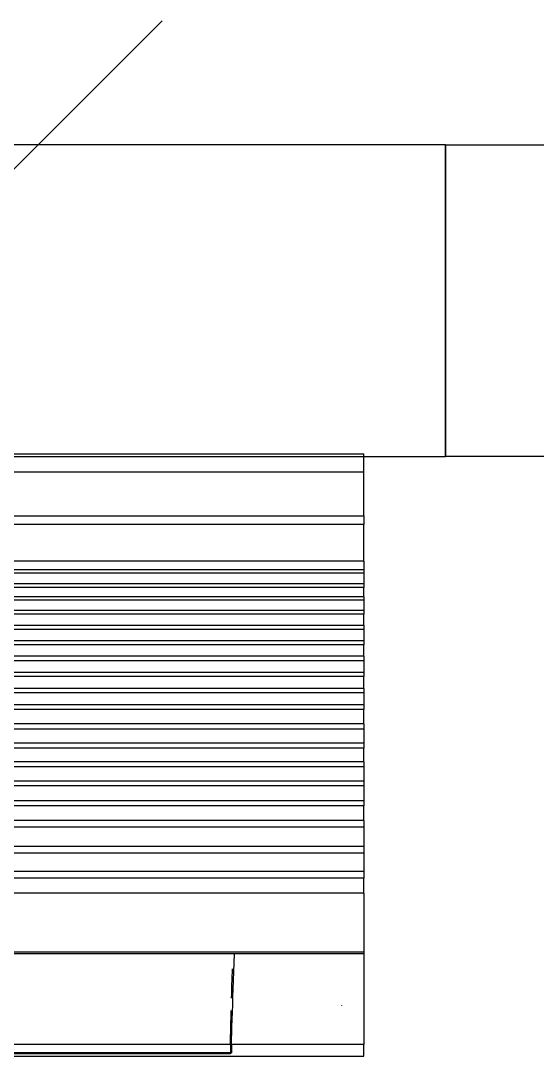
# Model space of a CAD drawing. Header units: inches. Extents: x -106706990 to 300603, y -86718466 to 1728185.
# Drawn here: x 47584.1 to 47833.1, y 39565.5 to 40064.3 of the extents above; entities that cross this region are included whole.
import ezdxf

# ---------------------------------------------------------------- set-up
doc = ezdxf.new("R2010")
doc.units = ezdxf.units.IN
doc.header["$MEASUREMENT"] = 0
for name, color, linetype in [('A-WALL', 1, 'Continuous'), ('A-WIN', 9, 'Continuous'), ('A-WLH', 7, 'Continuous'), ('Edges', 7, 'Continuous')]:
    doc.layers.add(name, color=color, linetype=linetype)

# ---------------------------------------------------------------- blocks, each defined once
blk = doc.blocks.new('air con')
at = {"layer": 'Edges'}
for p, q in [((71.402, 41.898), (152.402, 41.898)), ((152.402, 41.095), (152.402, 41.898)), ((71.402, 41.095), (152.402, 41.095)), ((152.402, 39.122), (152.402, 41.095)), ((71.402, 39.122), (152.402, 39.122)), ((152.402, 39.122), (152.402, 38.724)), ((152.402, 38.724), (71.402, 38.724)), ((152.402, 37.092), (152.402, 38.724)), ((152.402, 37.092), (71.402, 37.092)), ((152.402, 36.701), (71.402, 36.701)), ((152.402, 37.092), (152.402, 36.701)), ((152.402, 36.701), (152.402, 36.542)), ((152.402, 36.542), (71.402, 36.542)), ((152.402, 36.542), (152.402, 36.078)), ((152.402, 36.078), (71.402, 36.078)), ((152.402, 35.914), (71.402, 35.914)), ((152.402, 36.078), (152.402, 35.914)), ((152.402, 35.493), (152.402, 35.914)), ((152.402, 35.493), (71.402, 35.493)), ((152.402, 35.34), (71.402, 35.34)), ((152.402, 35.493), (152.402, 35.34)), ((152.402, 35.34), (152.402, 34.877)), ((152.402, 34.877), (71.402, 34.877)), ((152.402, 34.877), (152.402, 34.709)), ((152.402, 34.709), (71.402, 34.709)), ((152.402, 34.207), (152.402, 34.709)), ((152.402, 34.207), (71.402, 34.207)), ((152.402, 34.022), (71.402, 34.022)), ((152.402, 34.207), (152.402, 34.022)), ((152.402, 34.022), (152.402, 33.51)), ((152.402, 33.51), (71.402, 33.51)), ((152.402, 33.51), (152.402, 33.335)), ((152.402, 33.335), (71.402, 33.335)), ((152.402, 32.826), (152.402, 33.335)), ((152.402, 32.826), (71.402, 32.826)), ((152.402, 32.625), (71.402, 32.625)), ((152.402, 32.826), (152.402, 32.625)), ((152.402, 32.625), (152.402, 32.098)), ((152.402, 32.098), (71.402, 32.098)), ((152.402, 32.098), (152.402, 31.911)), ((152.402, 31.911), (71.402, 31.911)), ((152.402, 31.378), (152.402, 31.911)), ((152.402, 31.378), (71.402, 31.378)), ((152.402, 31.189), (71.402, 31.189)), ((152.402, 31.378), (152.402, 31.189)), ((152.402, 31.189), (152.402, 30.654)), ((152.402, 30.654), (71.402, 30.654)), ((152.402, 30.654), (152.402, 30.439)), ((152.402, 30.439), (71.402, 30.439)), ((152.402, 29.791), (152.402, 30.439)), ((152.402, 29.791), (71.402, 29.791)), ((152.402, 29.791), (152.402, 29.562)), ((152.402, 29.562), (71.402, 29.562)), ((152.402, 29.562), (152.402, 28.935)), ((152.402, 28.935), (71.402, 28.935)), ((152.402, 28.935), (152.402, 28.714)), ((152.402, 28.714), (71.402, 28.714)), ((152.402, 28.092), (152.402, 28.714)), ((152.402, 28.092), (71.402, 28.092)), ((152.402, 27.871), (71.402, 27.871)), ((152.402, 28.092), (152.402, 27.871)), ((152.402, 27.871), (152.402, 27.226)), ((152.402, 27.226), (71.402, 27.226)), ((152.402, 27.024), (71.402, 27.024)), ((152.402, 27.226), (152.402, 27.024)), ((152.402, 27.024), (152.402, 26.349)), ((152.402, 26.349), (71.402, 26.349)), ((152.402, 26.117), (71.402, 26.117)), ((152.402, 26.349), (152.402, 26.117)), ((152.402, 25.469), (152.402, 26.117)), ((152.402, 25.469), (71.402, 25.469)), ((152.402, 25.162), (71.402, 25.162)), ((152.402, 25.469), (152.402, 25.162)), ((152.402, 25.162), (152.402, 24.304)), ((152.402, 24.304), (71.402, 24.304)), ((152.402, 24.304), (152.402, 24.002)), ((152.402, 24.002), (71.402, 24.002)), ((152.402, 24.002), (152.402, 23.184)), ((152.402, 23.184), (71.402, 23.184)), ((152.402, 22.883), (71.402, 22.883)), ((152.402, 23.184), (152.402, 22.883)), ((152.402, 22.213), (152.402, 22.883)), ((152.402, 22.213), (71.402, 22.213)), ((152.402, 22.213), (152.402, 19.568)), ((152.402, 19.568), (71.402, 19.568)), ((152.402, 19.493), (71.402, 19.493)), ((146.588, 19.085), (146.601, 19.493)), ((152.402, 19.568), (152.402, 19.493)), ((152.402, 19.493), (152.402, 15.42)), ((146.575, 18.687), (146.588, 19.085)), ((146.504, 18.391), (146.514, 18.752)), ((146.514, 18.752), (146.516, 18.813)), ((146.562, 18.299), (146.575, 18.687)), ((146.494, 18.035), (146.504, 18.391)), ((146.55, 17.923), (146.562, 18.299)), ((146.479, 17.503), (146.484, 17.685)), ((146.484, 17.685), (146.494, 18.035)), ((146.538, 17.558), (146.55, 17.923)), ((146.516, 16.869), (146.527, 17.206)), ((146.527, 17.206), (146.538, 17.558)), ((151.402, 17.184), (151.402, 17.175)), ((146.456, 16.673), (146.464, 16.956)), ((146.505, 16.546), (146.516, 16.869)), ((146.438, 16.032), (146.447, 16.349)), ((146.447, 16.349), (146.456, 16.673)), ((146.495, 16.239), (146.505, 16.546)), ((146.429, 15.722), (146.438, 16.032)), ((146.477, 15.675), (146.486, 15.948)), ((146.486, 15.948), (146.495, 16.239)), ((146.421, 15.42), (76.921, 15.42)), ((146.421, 15.42), (146.429, 15.722)), ((146.468, 15.42), (146.421, 15.42)), ((146.421, 15.42), (146.421, 15.051)), ((146.468, 15.42), (146.477, 15.675)), ((152.402, 15.42), (146.468, 15.42)), ((146.468, 15.42), (146.468, 15.051)), ((152.402, 14.898), (152.402, 15.42)), ((71.402, 14.898), (152.402, 14.898)), ((146.421, 15.051), (76.921, 15.051)), ((146.421, 15.012), (76.921, 15.012)), ((146.468, 15.051), (146.421, 15.051)), ((146.421, 15.051), (146.421, 15.012))]:
    blk.add_line(p, q, dxfattribs=at)

msp = doc.modelspace()

# ---------------------------------------------------------------- linework, layer by layer
at = {"layer": 'A-WALL', "color": 8}
for p, q in [((47788.78, 40004.44), (46813.78, 40004.43)), ((46813.78, 39854.43), (47788.78, 39854.44))]:
    msp.add_line(p, q, dxfattribs=at)
at = {"layer": 'A-WALL', "color": 8, "linetype": 'Continuous', "ltscale": 900}
msp.add_line((47788.78, 40004.44), (47788.78, 39854.44), dxfattribs=at)
at = {"layer": 'A-WIN', "color": 8, "linetype": 'Continuous'}
msp.add_lwpolyline([(47838.78, 39854.44), (47788.78, 39854.44), (47788.78, 40004.44), (47838.78, 40004.44)], close=True, dxfattribs=at)
at = {"layer": 'A-WLH', "color": 8}
msp.add_line((47402.26, 39814.28), (47652.26, 40064.28), dxfattribs=at)

# ---------------------------------------------------------------- block references
at = {"xscale": 10.74849191040555, "yscale": 10.74849191040555, "zscale": 10.74849191040555}
msp.add_blockref('air con', (46111.34, 39405.32), dxfattribs=at)

doc.saveas('drawing.dxf')
